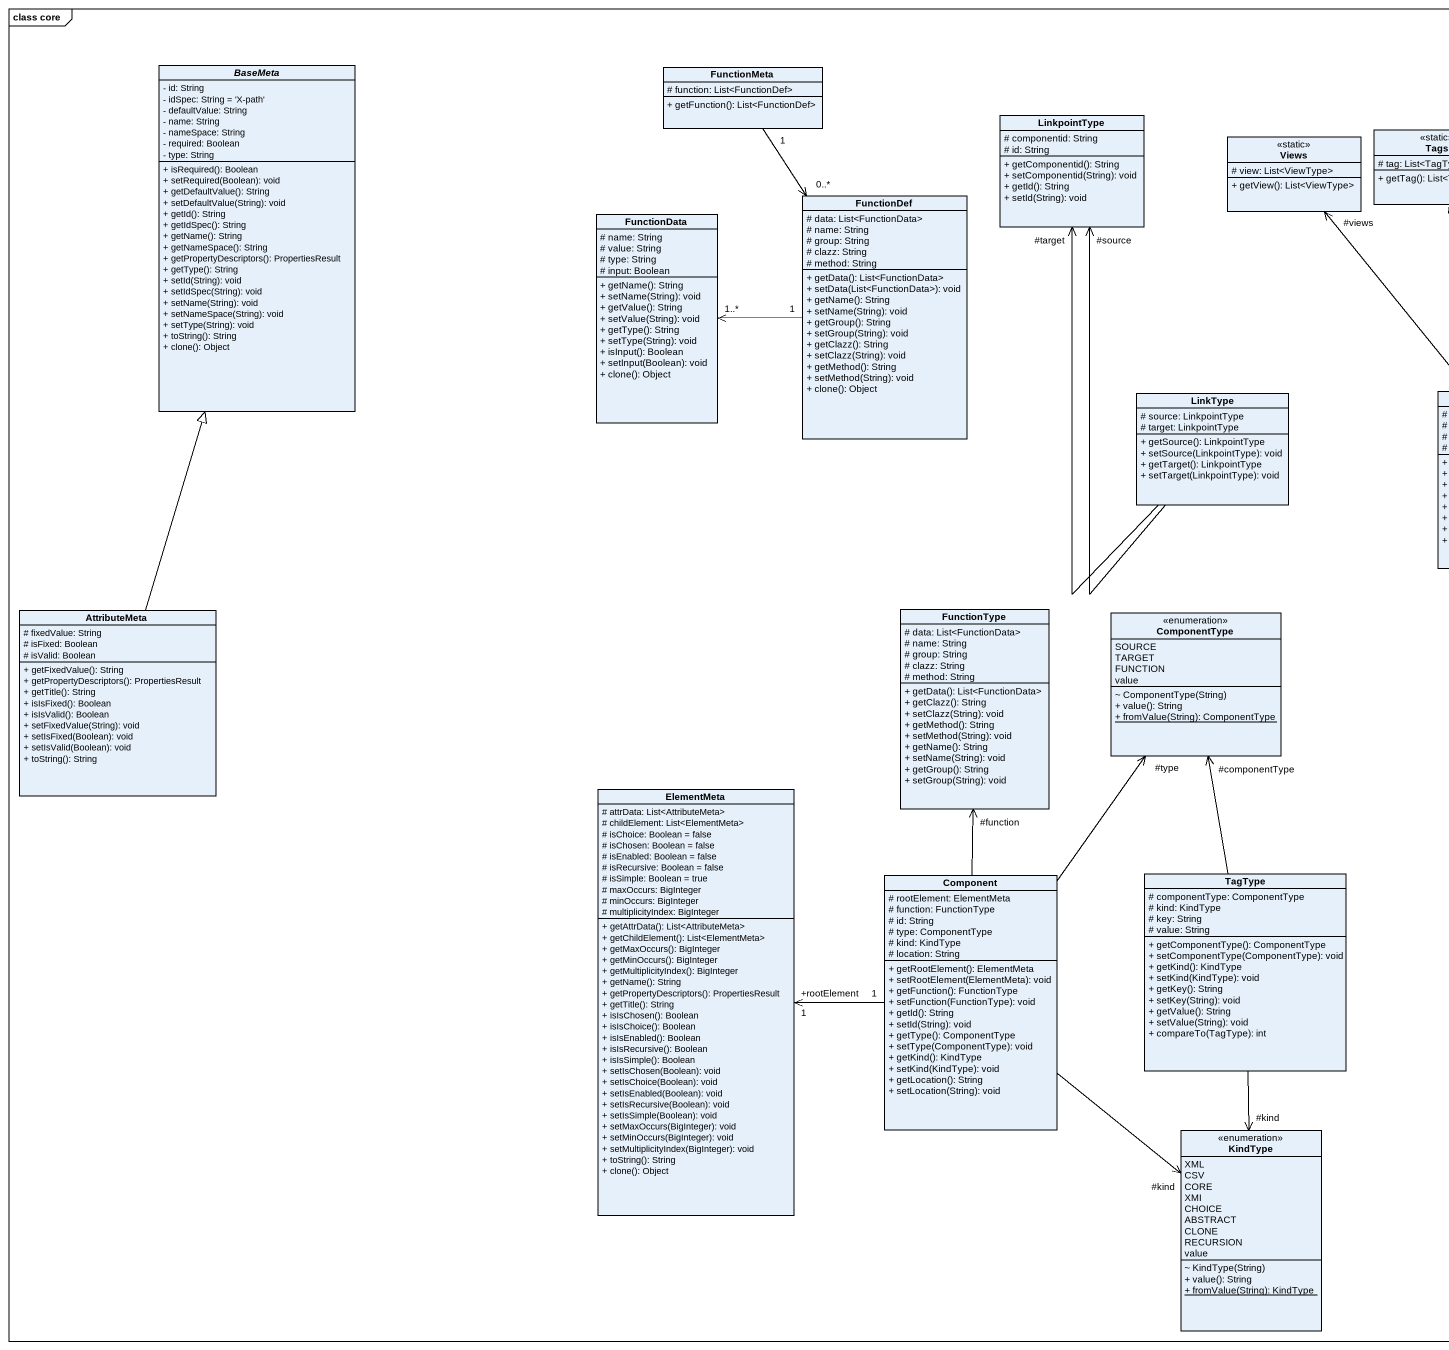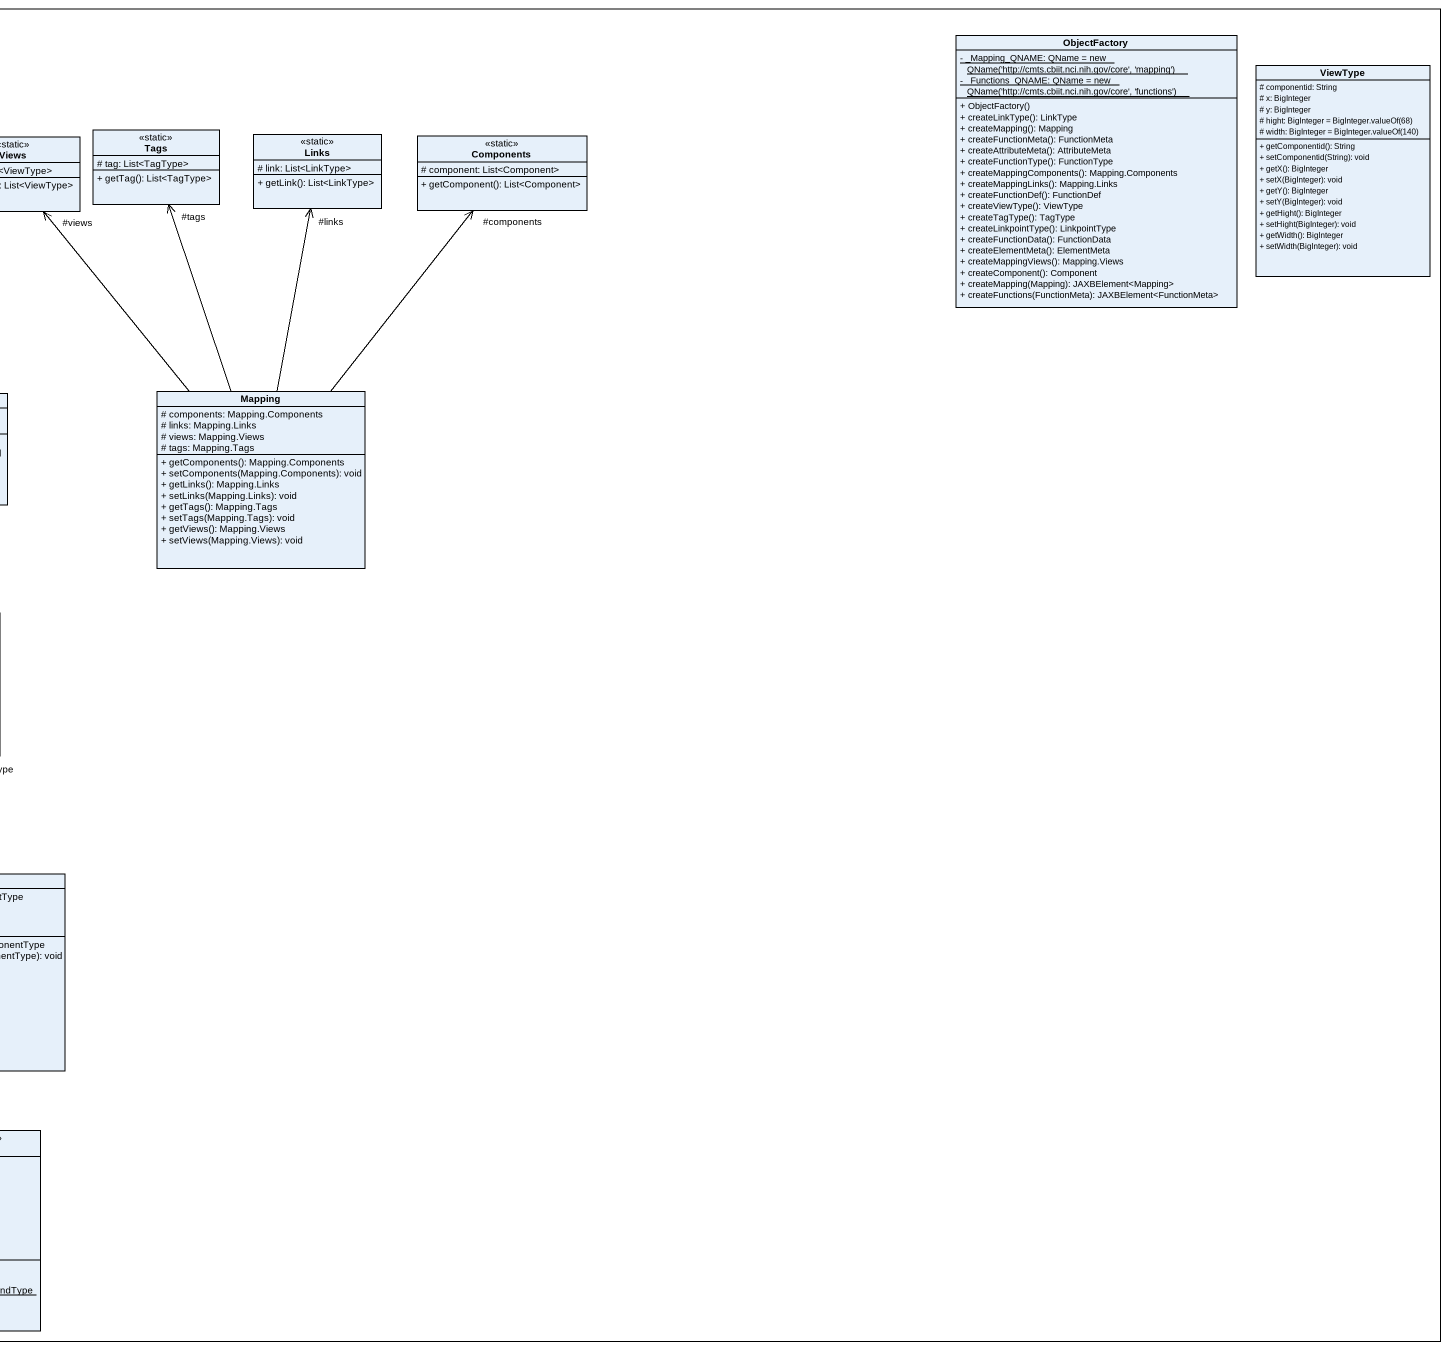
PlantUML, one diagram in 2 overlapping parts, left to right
@startuml
mainframe class core
hide circle
hide empty members
skinparam classAttributeIconSize 0
class ObjectFactory {
  {static} {field} - _Mapping_QNAME: QName = new QName('http://cmts.cbiit.nci.nih.gov/core', 'mapping')
  {static} {field} - _Functions_QNAME: QName = new QName('http://cmts.cbiit.nci.nih.gov/core', 'functions')
  + ObjectFactory()
  + createLinkType(): LinkType
  + createMapping(): Mapping
  + createFunctionMeta(): FunctionMeta
  + createAttributeMeta(): AttributeMeta
  + createFunctionType(): FunctionType
  + createMappingComponents(): Mapping.Components
  + createMappingLinks(): Mapping.Links
  + createFunctionDef(): FunctionDef
  + createViewType(): ViewType
  + createTagType(): TagType
  + createLinkpointType(): LinkpointType
  + createFunctionData(): FunctionData
  + createElementMeta(): ElementMeta
  + createMappingViews(): Mapping.Views
  + createComponent(): Component
  + createMapping(Mapping): JAXBElement<Mapping>
  + createFunctions(FunctionMeta): JAXBElement<FunctionMeta>
}
abstract class BaseMeta {
  - id: String
  - idSpec: String = 'X-path'
  - defaultValue: String
  - name: String
  - nameSpace: String
  - required: Boolean
  - type: String
  + isRequired(): Boolean
  + setRequired(Boolean): void
  + getDefaultValue(): String
  + setDefaultValue(String): void
  + getId(): String
  + getIdSpec(): String
  + getName(): String
  + getNameSpace(): String
  + getPropertyDescriptors(): PropertiesResult
  + getType(): String
  + setId(String): void
  + setIdSpec(String): void
  + setName(String): void
  + setNameSpace(String): void
  + setType(String): void
  + toString(): String
  + clone(): Object
}
class FunctionMeta {
  # function: List<FunctionDef>
  + getFunction(): List<FunctionDef>
}
class ViewType {
  # componentid: String
  # x: BigInteger
  # y: BigInteger
  {field} # hight: BigInteger = BigInteger.valueOf(68)
  {field} # width: BigInteger = BigInteger.valueOf(140)
  + getComponentid(): String
  + setComponentid(String): void
  + getX(): BigInteger
  + setX(BigInteger): void
  + getY(): BigInteger
  + setY(BigInteger): void
  + getHight(): BigInteger
  + setHight(BigInteger): void
  + getWidth(): BigInteger
  + setWidth(BigInteger): void
}
class LinkpointType {
  # componentid: String
  # id: String
  + getComponentid(): String
  + setComponentid(String): void
  + getId(): String
  + setId(String): void
}
class Views <<static>> {
  # view: List<ViewType>
  + getView(): List<ViewType>
}
class Tags <<static>> {
  # tag: List<TagType>
  + getTag(): List<TagType>
}
class Links <<static>> {
  # link: List<LinkType>
  + getLink(): List<LinkType>
}
class Components <<static>> {
  # component: List<Component>
  + getComponent(): List<Component>
}
class FunctionData {
  # name: String
  # value: String
  # type: String
  # input: Boolean
  + getName(): String
  + setName(String): void
  + getValue(): String
  + setValue(String): void
  + getType(): String
  + setType(String): void
  + isInput(): Boolean
  + setInput(Boolean): void
  + clone(): Object
}
class FunctionDef {
  # data: List<FunctionData>
  # name: String
  # group: String
  # clazz: String
  # method: String
  + getData(): List<FunctionData>
  + setData(List<FunctionData>): void
  + getName(): String
  + setName(String): void
  + getGroup(): String
  + setGroup(String): void
  + getClazz(): String
  + setClazz(String): void
  + getMethod(): String
  + setMethod(String): void
  + clone(): Object
}
class LinkType {
  # source: LinkpointType
  # target: LinkpointType
  + getSource(): LinkpointType
  + setSource(LinkpointType): void
  + getTarget(): LinkpointType
  + setTarget(LinkpointType): void
}
class Mapping {
  # components: Mapping.Components
  # links: Mapping.Links
  # views: Mapping.Views
  # tags: Mapping.Tags
  + getComponents(): Mapping.Components
  + setComponents(Mapping.Components): void
  + getLinks(): Mapping.Links
  + setLinks(Mapping.Links): void
  + getTags(): Mapping.Tags
  + setTags(Mapping.Tags): void
  + getViews(): Mapping.Views
  + setViews(Mapping.Views): void
}
class AttributeMeta {
  # fixedValue: String
  # isFixed: Boolean
  # isValid: Boolean
  + getFixedValue(): String
  + getPropertyDescriptors(): PropertiesResult
  + getTitle(): String
  + isIsFixed(): Boolean
  + isIsValid(): Boolean
  + setFixedValue(String): void
  + setIsFixed(Boolean): void
  + setIsValid(Boolean): void
  + toString(): String
}
class FunctionType {
  # data: List<FunctionData>
  # name: String
  # group: String
  # clazz: String
  # method: String
  + getData(): List<FunctionData>
  + getClazz(): String
  + setClazz(String): void
  + getMethod(): String
  + setMethod(String): void
  + getName(): String
  + setName(String): void
  + getGroup(): String
  + setGroup(String): void
}
enum ComponentType {
  SOURCE
  TARGET
  FUNCTION
  value
  ~ ComponentType(String)
  + value(): String
  {static} + fromValue(String): ComponentType
}
class ElementMeta {
  # attrData: List<AttributeMeta>
  # childElement: List<ElementMeta>
  # isChoice: Boolean = false
  # isChosen: Boolean = false
  # isEnabled: Boolean = false
  # isRecursive: Boolean = false
  # isSimple: Boolean = true
  # maxOccurs: BigInteger
  # minOccurs: BigInteger
  # multiplicityIndex: BigInteger
  + getAttrData(): List<AttributeMeta>
  + getChildElement(): List<ElementMeta>
  + getMaxOccurs(): BigInteger
  + getMinOccurs(): BigInteger
  + getMultiplicityIndex(): BigInteger
  + getName(): String
  + getPropertyDescriptors(): PropertiesResult
  + getTitle(): String
  + isIsChosen(): Boolean
  + isIsChoice(): Boolean
  + isIsEnabled(): Boolean
  + isIsRecursive(): Boolean
  + isIsSimple(): Boolean
  + setIsChosen(Boolean): void
  + setIsChoice(Boolean): void
  + setIsEnabled(Boolean): void
  + setIsRecursive(Boolean): void
  + setIsSimple(Boolean): void
  + setMaxOccurs(BigInteger): void
  + setMinOccurs(BigInteger): void
  + setMultiplicityIndex(BigInteger): void
  + toString(): String
  + clone(): Object
}
class "Component" as Component_ {
  # rootElement: ElementMeta
  # function: FunctionType
  # id: String
  # type: ComponentType
  # kind: KindType
  # location: String
  + getRootElement(): ElementMeta
  + setRootElement(ElementMeta): void
  + getFunction(): FunctionType
  + setFunction(FunctionType): void
  + getId(): String
  + setId(String): void
  + getType(): ComponentType
  + setType(ComponentType): void
  + getKind(): KindType
  + setKind(KindType): void
  + getLocation(): String
  + setLocation(String): void
}
class TagType {
  # componentType: ComponentType
  # kind: KindType
  # key: String
  # value: String
  + getComponentType(): ComponentType
  + setComponentType(ComponentType): void
  + getKind(): KindType
  + setKind(KindType): void
  + getKey(): String
  + setKey(String): void
  + getValue(): String
  + setValue(String): void
  + compareTo(TagType): int
}
enum KindType {
  XML
  CSV
  CORE
  XMI
  CHOICE
  ABSTRACT
  CLONE
  RECURSION
  value
  ~ KindType(String)
  + value(): String
  {static} + fromValue(String): KindType
}
FunctionMeta "1" --> "0..*" FunctionDef
FunctionDef "1" -left-> "1..*" FunctionData
LinkType -up-> "#source" LinkpointType
LinkType -up-> "#target" LinkpointType
Mapping -up-> "#views" Views
Mapping -up-> "#tags" Tags
Mapping -up-> "#links" Links
Mapping -up-> "#components" Components
AttributeMeta -up-|> BaseMeta
Component_ -up-> "#function" FunctionType
Component_ -up-> "#type" ComponentType
Component_ "1" -left-> "+rootElement\n1" ElementMeta
Component_ --> "#kind" KindType
TagType -up-> "#componentType" ComponentType
TagType --> "#kind" KindType
@enduml
